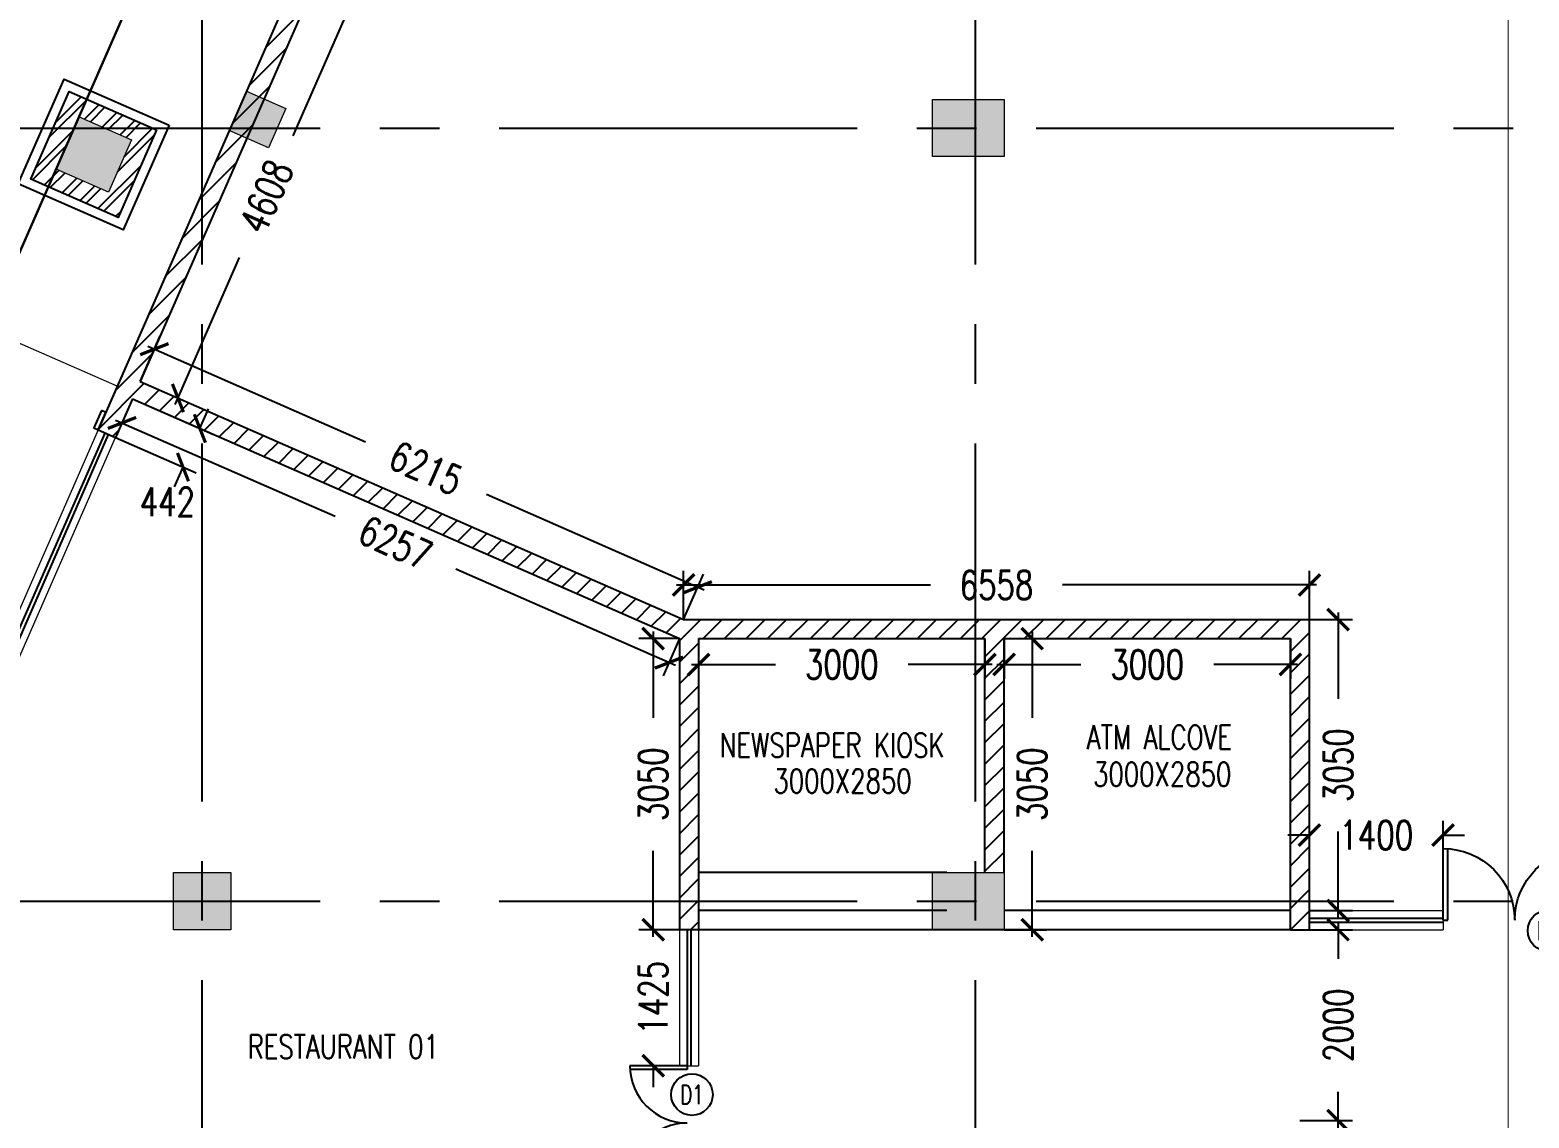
# Model space of a CAD drawing. Header units: millimetres. Extents: x -2076597 to 16308595, y -4402071 to 17875273.
# Drawn here: x -2052053 to -2036348, y -4100904 to -4089504 of the extents above; entities that cross this region are included whole.
import ezdxf
from ezdxf.enums import TextEntityAlignment as Align
from ezdxf.lldxf.tags import DXFTag

# ---------------------------------------------------------------- set-up
doc = ezdxf.new("R2010")
doc.units = ezdxf.units.MM
for name, pattern in [('CENTER2', [1.125, 0.75, -0.125, 0.125, -0.125]), ('DASHDOT', [1, 0.5, -0.25, 0, -0.25]), ('DASHED', [19.05, 12.7, -6.35]), ('Overhead', [3.96875, 2.38125, -1.5875])]:
    doc.linetypes.add(name, pattern=pattern)
for name, color, linetype, lineweight in [('A- GLAZING', 5, 'Continuous', 9), ('A- REF LINES', 5, 'Continuous', 9), ('A-COL HATCH', 252, 'Continuous', 9), ('A-DETL-GENF', 92, 'Continuous', 9), ('A-ELEV FINEWALL', 6, 'Continuous', 9), ('S-COLS', 7, 'Continuous', 9), ('S-STRS-MBND', 31, 'Overhead', 9)]:
    doc.layers.add(name, color=color, linetype=linetype, lineweight=lineweight)
for name, color, linetype in [('A- STAIRSCASE', 1, 'Continuous'), ('A-DIMS', 4, 'Continuous'), ('a-door', 1, 'Continuous'), ('A-PARAPET WALL', 4, 'Continuous'), ('A-SCHED', 1, 'Continuous'), ('A-SETBACK', 3, 'Continuous'), ('A-SLAB SINING', 252, 'Continuous'), ('A-SLABS', 1, 'Continuous'), ('A-TXTROOM', 3, 'Continuous'), ('A-WALL', 2, 'Continuous'), ('A-WALL HATCH', 8, 'Continuous'), ('S-GRID', 252, 'CENTER2'), ('TABULAR', 7, 'Continuous')]:
    doc.layers.add(name, color=color, linetype=linetype)
doc.styles.add('ROMANS', font='romans.shx', dxfattribs={"width": 0.75})
tags = doc.linetypes.add('DASHEDX2', pattern=[1.5, 1, -0.5]).pattern_tags.tags
tags[6:7] = [DXFTag(74, 4), DXFTag(75, 0), DXFTag(340, '0'), DXFTag(46, 1.0), DXFTag(50, 0.0), DXFTag(44, 0.0), DXFTag(45, 0.0)]
tags[4:5] = [DXFTag(74, 4), DXFTag(75, 0), DXFTag(340, '0'), DXFTag(46, 1.0), DXFTag(50, 0.0), DXFTag(44, 0.0), DXFTag(45, 0.0)]
tags = doc.linetypes.add('Sheet-A1-BLOCK-12$0$DASHDOT2', pattern=[0.5, 0.25, -0.125, 0, -0.125]).pattern_tags.tags
tags[10:11] = [DXFTag(74, 4), DXFTag(75, 0), DXFTag(340, '0'), DXFTag(46, 1.0), DXFTag(50, 0.0), DXFTag(44, 0.0), DXFTag(45, 0.0)]
tags[8:9] = [DXFTag(74, 4), DXFTag(75, 0), DXFTag(340, '0'), DXFTag(46, 1.0), DXFTag(50, 0.0), DXFTag(44, 0.0), DXFTag(45, 0.0)]
tags[6:7] = [DXFTag(74, 4), DXFTag(75, 0), DXFTag(340, '0'), DXFTag(46, 1.0), DXFTag(50, 0.0), DXFTag(44, 0.0), DXFTag(45, 0.0)]
tags[4:5] = [DXFTag(74, 4), DXFTag(75, 0), DXFTag(340, '0'), DXFTag(46, 1.0), DXFTag(50, 0.0), DXFTag(44, 0.0), DXFTag(45, 0.0)]
doc.dimstyles.new('DIMM-100', dxfattribs={"dimscale": 150, "dimtxt": 2, "dimasz": 1.5, "dimexe": 1, "dimexo": 0, "dimgap": 2, "dimtad": 0, "dimtoh": 1, "dimdec": 0, "dimzin": 0, "dimdsep": 46, "dimtxsty": 'ROMANS', "dimblk": 'ARCHTICK', "dimcen": 1.5, "dimdle": 0.5, "dimclrd": 8, "dimclre": 8, "dimclrt": 256, "dimazin": 0, "dimtfac": 1, "dimtdec": 0, "dimtix": 1, "dimtofl": 0, "dimtmove": 2, "dimatfit": 3, "dimldrblk": 'DOT', "dimfxl": 0, "dimtolj": 1, "dimtzin": 0, "dimarcsym": 0})

# ---------------------------------------------------------------- blocks, each defined once
blk = doc.blocks.new('Family - ___-240295-0_ ground floor')
at = {"layer": 'A-SETBACK', "linetype": 'DASHDOT', "lineweight": -2, "ltscale": 2000, "const_width": 25}
blk.add_lwpolyline([(76480, 233663), (47866, 236124), (29166, 193452), (70915, 193452)], close=True, dxfattribs=at)
blk = doc.blocks.new('GROUN FLOOR WINDOWS')
for points in [[(693027, -980908), (692947, -981091), (692993, -981112), (693073, -980928)], [(691341, -984755), (691261, -984938), (691307, -984958), (691387, -984775)]]:
    blk.add_lwpolyline(points, close=True)
at = {"layer": 'A- GLAZING'}
for p, q in [((692993, -981112), (691387, -984775)), ((691570, -984855), (693176, -981192))]:
    blk.add_line(p, q, dxfattribs=at)
at = {"layer": 'A-PARAPET WALL'}
for p, q in [((691461, -984807), (693066, -981144)), ((691497, -984823), (693103, -981160))]:
    blk.add_line(p, q, dxfattribs=at)
at = {"layer": 'A-WALL'}
for p, q in [((692993, -981112), (693176, -981192)), ((691387, -984775), (691570, -984855))]:
    blk.add_line(p, q, dxfattribs=at)
at = {"layer": 'S-STRS-MBND', "linetype": 'DASHED', "ltscale": 100}
blk.add_lwpolyline([(693141, -980772), (693193, -980654), (692094, -980172), (690087, -984752), (691187, -985233), (691387, -984775)], dxfattribs=at)
blk = doc.blocks.new('Double-Flush - 1500 2-565315-1_ first floor')
at = {"layer": 'a-door'}
for p, q in [((-750, 850), (-699, 850)), ((-750, 100), (-750, 850)), ((-699, 100), (-699, 850)), ((699, 100), (699, 848)), ((750, 100), (750, 850)), ((-750, 100), (-699, 100)), ((750, 100), (699, 100))]:
    blk.add_line(p, q, dxfattribs=at)
for centre, start, end in [((-750, 100), 0, 90), ((750, 100), 90, 180)]:
    blk.add_arc(centre, 750, start, end, dxfattribs=at)
blk = doc.blocks.new('SOP')
at = {"layer": 'A-SCHED', "color": 8}
blk.add_circle((0, 0), 218, dxfattribs=at)
at = {"layer": 'A-SCHED', "style": 'ROMANS', "width": 0.7}
blk.add_attdef('D2', text='', height=200, dxfattribs=at).set_placement((0, 0), align=Align.MIDDLE_CENTER)
blk = doc.blocks.new('COLUMN 1')
at = {"layer": 'A-COL HATCH'}
for points in [[(686549.8, -994388.3), (686962, -994568.9), (686781.4, -994981), (686369.3, -994800.5)], [(694486.2, -995074.1), (693736.2, -995074.1), (693736.2, -994474.1), (694486.2, -994474.1)], [(685103.3, -995446.8), (684553.8, -995205.9), (684794.6, -994656.4), (685344.2, -994897.2)], [(686386.2, -1003174.1), (685786.2, -1003174.1), (685786.2, -1002574.1), (686386.2, -1002574.1)], [(694486.2, -1003174.1), (693736.2, -1003174.1), (693736.2, -1002574.1), (694486.2, -1002574.1)]]:
    blk.add_hatch(color=256, dxfattribs=at).paths.add_polyline_path(points)
at = {"layer": 'S-COLS'}
for points in [[(686549.8, -994388.3), (686962, -994568.9), (686781.4, -994981), (686369.3, -994800.5)], [(694486.2, -995074.1), (693736.2, -995074.1), (693736.2, -994474.1), (694486.2, -994474.1)], [(685103.3, -995446.8), (684553.8, -995205.9), (684794.6, -994656.4), (685344.2, -994897.2)], [(685103.3, -995446.8), (684553.8, -995205.9), (684794.6, -994656.4), (685344.2, -994897.2)], [(686386.2, -1003174.1), (685786.2, -1003174.1), (685786.2, -1002574.1), (686386.2, -1002574.1)], [(694486.2, -1003174.1), (693736.2, -1003174.1), (693736.2, -1002574.1), (694486.2, -1002574.1)]]:
    blk.add_lwpolyline(points, close=True, dxfattribs=at)
at = {"layer": 'S-GRID', "ltscale": 5000}
for p, q in [((686086.2, -1035578.8), (686086.2, -974750.2)), ((694186.2, -1035578.8), (694186.2, -974750.2)), ((661071.4, -994774.1), (726350.7, -994774.1)), ((661071.4, -1002874.1), (726350.7, -1002874.1))]:
    blk.add_line(p, q, dxfattribs=at)
blk = doc.blocks.new('_ArchTick')
at = {"color": 0, "linetype": 'ByBlock', "const_width": 0.15}
blk.add_lwpolyline([(-0.5, -0.5), (0.5, 0.5)], dxfattribs=at)
blk = doc.blocks.new('*D484')
at = {"layer": 'A-DIMS', "color": 8, "lineweight": -2, "transparency": 16777216}
for p, q in [((-2038348, -4098856), (-2038348, -4099235)), ((-2038748, -4098931), (-2038198, -4098931)), ((-2038348, -4101006), (-2038348, -4100628)), ((-2038748, -4100931), (-2038198, -4100931))]:
    blk.add_line(p, q, dxfattribs=at)
at = {"layer": 'Defpoints', "color": 0, "transparency": 16777216}
for p in [(-2038748, -4098931), (-2038748, -4100931), (-2038348, -4100931)]:
    blk.add_point(p, dxfattribs=at)
at = {"layer": 'A-DIMS', "color": 8, "lineweight": -2, "transparency": 16777216, "xscale": 225, "yscale": 225, "zscale": 225}
for p, rotation in [((-2038348, -4098931), 90), ((-2038348, -4100931), 270)]:
    blk.add_blockref('_ArchTick', p, dxfattribs=dict(at, rotation=rotation))
at = {"layer": 'A-DIMS', "transparency": 16777216, "insert": (-2038348, -4099931), "char_height": 300, "attachment_point": 5, "rotation": 90, "style": 'ROMANS'}
blk.add_mtext('\\A1;2000', dxfattribs=at)
blk = doc.blocks.new('_Dot')
at = {"color": 0, "linetype": 'ByBlock', "lineweight": -2}
blk.add_line((-0.5, 0), (-1, 0), dxfattribs=at)
at = {"color": 0, "linetype": 'ByBlock', "const_width": 0.5}
blk.add_lwpolyline([(-0.25, 0, 1), (0.25, 0, 1)], format="xyb", close=True, dxfattribs=at)
blk = doc.blocks.new('*D516')
at = {"layer": 'A-DIMS', "color": 8, "lineweight": -2, "transparency": 16777216}
for p, q in [((-2038648, -4098731), (-2038648, -4097789)), ((-2037248, -4098731), (-2037248, -4097789)), ((-2038648, -4097939), (-2038873, -4097939)), ((-2037248, -4097939), (-2037023, -4097939))]:
    blk.add_line(p, q, dxfattribs=at)
at = {"layer": 'Defpoints', "color": 0, "transparency": 16777216}
for p in [(-2038648, -4097939), (-2038648, -4098731), (-2037248, -4098731)]:
    blk.add_point(p, dxfattribs=at)
at = {"layer": 'A-DIMS', "color": 8, "lineweight": -2, "transparency": 16777216, "xscale": 225, "yscale": 225, "zscale": 225}
blk.add_blockref('_ArchTick', (-2038648, -4097939), dxfattribs=at)
at = {"layer": 'A-DIMS', "color": 8, "lineweight": -2, "transparency": 16777216, "xscale": 225, "yscale": 225, "zscale": 225, "rotation": 180}
blk.add_blockref('_ArchTick', (-2037248, -4097939), dxfattribs=at)
at = {"layer": 'A-DIMS', "transparency": 16777216, "insert": (-2037948, -4097939), "char_height": 300, "attachment_point": 5, "style": 'ROMANS'}
blk.add_mtext('\\A1;1400', dxfattribs=at)
blk = doc.blocks.new('*D517')
at = {"layer": 'A-DIMS', "color": 8, "lineweight": -2, "transparency": 16777216}
for p, q in [((-2038348, -4095606), (-2038348, -4096510)), ((-2038648, -4095681), (-2038198, -4095681)), ((-2038348, -4098806), (-2038348, -4097903)), ((-2038648, -4098731), (-2038198, -4098731))]:
    blk.add_line(p, q, dxfattribs=at)
at = {"layer": 'Defpoints', "color": 0, "transparency": 16777216}
for p in [(-2038648, -4095681), (-2038348, -4095681), (-2038648, -4098731)]:
    blk.add_point(p, dxfattribs=at)
at = {"layer": 'A-DIMS', "color": 8, "lineweight": -2, "transparency": 16777216, "xscale": 225, "yscale": 225, "zscale": 225}
for p, rotation in [((-2038348, -4095681), 90), ((-2038348, -4098731), 270)]:
    blk.add_blockref('_ArchTick', p, dxfattribs=dict(at, rotation=rotation))
at = {"layer": 'A-DIMS', "transparency": 16777216, "insert": (-2038348, -4097206), "char_height": 300, "attachment_point": 5, "rotation": 90, "style": 'ROMANS'}
blk.add_mtext('\\A1;3050', dxfattribs=at)
blk = doc.blocks.new('*D518')
at = {"layer": 'A-DIMS', "color": 8, "lineweight": -2, "transparency": 16777216}
for p, q in [((-2045206, -4095681), (-2045206, -4095169)), ((-2038648, -4095681), (-2038648, -4095169)), ((-2045281, -4095319), (-2042618, -4095319)), ((-2038573, -4095319), (-2041236, -4095319))]:
    blk.add_line(p, q, dxfattribs=at)
at = {"layer": 'Defpoints', "color": 0, "transparency": 16777216}
for p in [(-2045206, -4095319), (-2045206, -4095681), (-2038648, -4095681)]:
    blk.add_point(p, dxfattribs=at)
at = {"layer": 'A-DIMS', "color": 8, "lineweight": -2, "transparency": 16777216, "xscale": 225, "yscale": 225, "zscale": 225, "rotation": 180}
blk.add_blockref('_ArchTick', (-2045206, -4095319), dxfattribs=at)
at = {"layer": 'A-DIMS', "color": 8, "lineweight": -2, "transparency": 16777216, "xscale": 225, "yscale": 225, "zscale": 225}
blk.add_blockref('_ArchTick', (-2038648, -4095319), dxfattribs=at)
at = {"layer": 'A-DIMS', "transparency": 16777216, "insert": (-2041927, -4095319), "char_height": 300, "attachment_point": 5, "style": 'ROMANS'}
blk.add_mtext('\\A1;6558', dxfattribs=at)
blk = doc.blocks.new('*D519')
at = {"layer": 'A-DIMS', "color": 8, "lineweight": -2, "transparency": 16777216}
for p, q in [((-2050899, -4093186), (-2050690, -4092710)), ((-2050819, -4092817), (-2048537, -4093818)), ((-2044989, -4095372), (-2047271, -4094372)), ((-2045206, -4095681), (-2044997, -4095205))]:
    blk.add_line(p, q, dxfattribs=at)
at = {"layer": 'Defpoints', "color": 0, "transparency": 16777216}
for p in [(-2050750, -4092848), (-2050899, -4093186), (-2045206, -4095681)]:
    blk.add_point(p, dxfattribs=at)
at = {"layer": 'A-DIMS', "color": 8, "lineweight": -2, "transparency": 16777216, "xscale": 225, "yscale": 225, "zscale": 225}
for p, rotation in [((-2050750, -4092848), 156.3360129410369), ((-2045057, -4095342), 336.3360129410369)]:
    blk.add_blockref('_ArchTick', p, dxfattribs=dict(at, rotation=rotation))
at = {"layer": 'A-DIMS', "transparency": 16777216, "insert": (-2047904, -4094095), "char_height": 300, "attachment_point": 5, "rotation": 336.336, "style": 'ROMANS'}
blk.add_mtext('\\A1;6215', dxfattribs=at)
blk = doc.blocks.new('*D521')
at = {"layer": 'A-DIMS', "color": 8, "lineweight": -2, "transparency": 16777216}
for p, q in [((-2049049, -4088966), (-2048516, -4089200)), ((-2048623, -4089071), (-2049299, -4090612)), ((-2050533, -4093429), (-2049858, -4091888)), ((-2050899, -4093186), (-2050365, -4093420))]:
    blk.add_line(p, q, dxfattribs=at)
at = {"layer": 'Defpoints', "color": 0, "transparency": 16777216}
for p in [(-2049049, -4088966), (-2050899, -4093186), (-2050503, -4093360)]:
    blk.add_point(p, dxfattribs=at)
at = {"layer": 'A-DIMS', "color": 8, "lineweight": -2, "transparency": 16777216, "xscale": 225, "yscale": 225, "zscale": 225}
for p, rotation in [((-2048653, -4089140), 66.33601293964006), ((-2050503, -4093360), 246.33601293964)]:
    blk.add_blockref('_ArchTick', p, dxfattribs=dict(at, rotation=rotation))
at = {"layer": 'A-DIMS', "transparency": 16777216, "insert": (-2049578, -4091250), "char_height": 300, "attachment_point": 5, "rotation": 66.336, "style": 'ROMANS'}
blk.add_mtext('\\A1;4608', dxfattribs=at)
blk = doc.blocks.new('*D522')
at = {"layer": 'A-DIMS', "color": 8, "lineweight": -2, "transparency": 16777216}
for p, q in [((-2050979, -4093370), (-2050136, -4093739)), ((-2050273, -4093679), (-2050183, -4093473)), ((-2051156, -4093775), (-2050313, -4094144)), ((-2050450, -4094084), (-2050541, -4094290))]:
    blk.add_line(p, q, dxfattribs=at)
at = {"layer": 'Defpoints', "color": 0, "transparency": 16777216}
for p in [(-2050979, -4093370), (-2051156, -4093775), (-2050450, -4094084)]:
    blk.add_point(p, dxfattribs=at)
at = {"layer": 'A-DIMS', "color": 8, "lineweight": -2, "transparency": 16777216, "xscale": 225, "yscale": 225, "zscale": 225}
for p, rotation in [((-2050273, -4093679), 246.3360129401056), ((-2050450, -4094084), 66.33601294010555)]:
    blk.add_blockref('_ArchTick', p, dxfattribs=dict(at, rotation=rotation))
at = {"layer": 'A-DIMS', "transparency": 16777216, "insert": (-2050613, -4094449), "char_height": 300, "attachment_point": 5, "style": 'ROMANS'}
blk.add_mtext('\\A1;442', dxfattribs=at)
blk = doc.blocks.new('*D426')
at = {"layer": 'A-DIMS', "color": 8, "lineweight": -2, "transparency": 16777216}
for p, q in [((-2045524, -4098931), (-2045524, -4098706)), ((-2045248, -4098931), (-2045674, -4098931)), ((-2045248, -4100356), (-2045674, -4100356)), ((-2045524, -4100356), (-2045524, -4100581))]:
    blk.add_line(p, q, dxfattribs=at)
at = {"layer": 'Defpoints', "color": 0, "transparency": 16777216}
for p in [(-2045524, -4098931), (-2045248, -4098931), (-2045248, -4100356)]:
    blk.add_point(p, dxfattribs=at)
at = {"layer": 'A-DIMS', "color": 8, "lineweight": -2, "transparency": 16777216, "xscale": 225, "yscale": 225, "zscale": 225}
for p, rotation in [((-2045524, -4098931), 270), ((-2045524, -4100356), 90)]:
    blk.add_blockref('_ArchTick', p, dxfattribs=dict(at, rotation=rotation))
at = {"layer": 'A-DIMS', "transparency": 16777216, "insert": (-2045524, -4099644), "char_height": 300, "attachment_point": 5, "rotation": 90, "style": 'ROMANS'}
blk.add_mtext('\\A1;1425', dxfattribs=at)
blk = doc.blocks.new('*D427')
at = {"layer": 'A-DIMS', "color": 8, "lineweight": -2, "transparency": 16777216}
for p, q in [((-2045248, -4095881), (-2045674, -4095881)), ((-2045524, -4095806), (-2045524, -4096710)), ((-2045524, -4099006), (-2045524, -4098103)), ((-2045248, -4098931), (-2045674, -4098931))]:
    blk.add_line(p, q, dxfattribs=at)
at = {"layer": 'Defpoints', "color": 0, "transparency": 16777216}
for p in [(-2045524, -4095881), (-2045248, -4095881), (-2045248, -4098931)]:
    blk.add_point(p, dxfattribs=at)
at = {"layer": 'A-DIMS', "color": 8, "lineweight": -2, "transparency": 16777216, "xscale": 225, "yscale": 225, "zscale": 225}
for p, rotation in [((-2045524, -4095881), 90), ((-2045524, -4098931), 270)]:
    blk.add_blockref('_ArchTick', p, dxfattribs=dict(at, rotation=rotation))
at = {"layer": 'A-DIMS', "transparency": 16777216, "insert": (-2045524, -4097406), "char_height": 300, "attachment_point": 5, "rotation": 90, "style": 'ROMANS'}
blk.add_mtext('\\A1;3050', dxfattribs=at)
blk = doc.blocks.new('*D140')
at = {"layer": 'A-DIMS', "color": 8, "lineweight": -2, "transparency": 16777216}
for p, q in [((-2050979, -4093370), (-2051149, -4093758)), ((-2051158, -4093591), (-2048856, -4094599)), ((-2045289, -4096163), (-2047591, -4095154)), ((-2045248, -4095881), (-2045418, -4096270))]:
    blk.add_line(p, q, dxfattribs=at)
at = {"layer": 'Defpoints', "color": 0, "transparency": 16777216}
for p in [(-2050979, -4093370), (-2051089, -4093621), (-2045248, -4095881)]:
    blk.add_point(p, dxfattribs=at)
at = {"layer": 'A-DIMS', "color": 8, "lineweight": -2, "transparency": 16777216, "xscale": 225, "yscale": 225, "zscale": 225}
for p, rotation in [((-2051089, -4093621), 156.336012943895), ((-2045358, -4096132), 336.336012943895)]:
    blk.add_blockref('_ArchTick', p, dxfattribs=dict(at, rotation=rotation))
at = {"layer": 'A-DIMS', "transparency": 16777216, "insert": (-2048224, -4094877), "char_height": 300, "attachment_point": 5, "rotation": 336.336, "style": 'ROMANS'}
blk.add_mtext('\\A1;6257', dxfattribs=at)
blk = doc.blocks.new('*D428')
at = {"layer": 'A-DIMS', "color": 8, "lineweight": -2, "transparency": 16777216}
for p, q in [((-2045048, -4095881), (-2045048, -4096302)), ((-2042048, -4095881), (-2042048, -4096302)), ((-2045123, -4096152), (-2044244, -4096152)), ((-2041973, -4096152), (-2042851, -4096152))]:
    blk.add_line(p, q, dxfattribs=at)
at = {"layer": 'Defpoints', "color": 0, "transparency": 16777216}
for p in [(-2045048, -4095881), (-2042048, -4095881), (-2042048, -4096152)]:
    blk.add_point(p, dxfattribs=at)
at = {"layer": 'A-DIMS', "color": 8, "lineweight": -2, "transparency": 16777216, "xscale": 225, "yscale": 225, "zscale": 225, "rotation": 180}
blk.add_blockref('_ArchTick', (-2045048, -4096152), dxfattribs=at)
at = {"layer": 'A-DIMS', "color": 8, "lineweight": -2, "transparency": 16777216, "xscale": 225, "yscale": 225, "zscale": 225}
blk.add_blockref('_ArchTick', (-2042048, -4096152), dxfattribs=at)
at = {"layer": 'A-DIMS', "transparency": 16777216, "insert": (-2043548, -4096152), "char_height": 300, "attachment_point": 5, "style": 'ROMANS'}
blk.add_mtext('\\A1;3000', dxfattribs=at)
blk = doc.blocks.new('*D429')
at = {"layer": 'A-DIMS', "color": 8, "lineweight": -2, "transparency": 16777216}
for p, q in [((-2041848, -4095881), (-2041403, -4095881)), ((-2041553, -4095806), (-2041553, -4096710)), ((-2041553, -4099006), (-2041553, -4098103)), ((-2041848, -4098931), (-2041403, -4098931))]:
    blk.add_line(p, q, dxfattribs=at)
at = {"layer": 'Defpoints', "color": 0, "transparency": 16777216}
for p in [(-2041848, -4095881), (-2041848, -4098931), (-2041553, -4098931)]:
    blk.add_point(p, dxfattribs=at)
at = {"layer": 'A-DIMS', "color": 8, "lineweight": -2, "transparency": 16777216, "xscale": 225, "yscale": 225, "zscale": 225}
for p, rotation in [((-2041553, -4095881), 90), ((-2041553, -4098931), 270)]:
    blk.add_blockref('_ArchTick', p, dxfattribs=dict(at, rotation=rotation))
at = {"layer": 'A-DIMS', "transparency": 16777216, "insert": (-2041553, -4097406), "char_height": 300, "attachment_point": 5, "rotation": 90, "style": 'ROMANS'}
blk.add_mtext('\\A1;3050', dxfattribs=at)
blk = doc.blocks.new('*D430')
at = {"layer": 'A-DIMS', "color": 8, "lineweight": -2, "transparency": 16777216}
for p, q in [((-2041848, -4095881), (-2041848, -4096302)), ((-2038848, -4095881), (-2038848, -4096302)), ((-2041923, -4096152), (-2041044, -4096152)), ((-2038773, -4096152), (-2039651, -4096152))]:
    blk.add_line(p, q, dxfattribs=at)
at = {"layer": 'Defpoints', "color": 0, "transparency": 16777216}
for p in [(-2041848, -4095881), (-2038848, -4095881), (-2038848, -4096152)]:
    blk.add_point(p, dxfattribs=at)
at = {"layer": 'A-DIMS', "color": 8, "lineweight": -2, "transparency": 16777216, "xscale": 225, "yscale": 225, "zscale": 225, "rotation": 180}
blk.add_blockref('_ArchTick', (-2041848, -4096152), dxfattribs=at)
at = {"layer": 'A-DIMS', "color": 8, "lineweight": -2, "transparency": 16777216, "xscale": 225, "yscale": 225, "zscale": 225}
blk.add_blockref('_ArchTick', (-2038848, -4096152), dxfattribs=at)
at = {"layer": 'A-DIMS', "transparency": 16777216, "insert": (-2040348, -4096152), "char_height": 300, "attachment_point": 5, "style": 'ROMANS'}
blk.add_mtext('\\A1;3000', dxfattribs=at)
blk = doc.blocks.new('SEC LINES')
at = {"layer": 'A-ELEV FINEWALL', "color": 7, "linetype": 'Sheet-A1-BLOCK-12$0$DASHDOT2', "ltscale": 4000, "const_width": 10}
blk.add_lwpolyline([(-3838666, -18329573), (-3838666, -18385694)], dxfattribs=at)

msp = doc.modelspace()

# ---------------------------------------------------------------- hatches: boundary and pattern name
at = {"layer": 'A-SLAB SINING'}
h = msp.add_hatch(dxfattribs=at)
h.set_pattern_fill('ANSI32', color=256, scale=20)
h.set_pattern_definition([(45, (1805813.35, 14263954.34), (-134.7038418, 134.7038418), []), (45, (1805903.15, 14263954.34), (-134.7038418, 134.7038418), [])])
h.paths.add_polyline_path([(-2051230.7, -4091203.7), (-2050989.9, -4090654.2), (-2051539.4, -4090413.4), (-2051780.2, -4090962.9)], flags=16)
h.paths.add_polyline_path([(-2050726.4, -4090551.3), (-2051127.8, -4091467.2), (-2052043.7, -4091065.8), (-2051642.3, -4090149.9)])
at = {"layer": 'A-WALL HATCH'}
h = msp.add_hatch(dxfattribs=at)
h.set_pattern_fill('ANSI31', color=256, scale=50)
h.set_pattern_definition([(45, (-2740619.58, -3104110.72), (-112.253202, 112.253202), [])])
h.paths.add_polyline_path([(-2049734.9, -4090531.1), (-2049953.3, -4090531.1), (-2050247.9, -4091203.3), (-2050247.9, -4091701.6)])
h.paths.add_polyline_path([(-2049049.2, -4088966.2), (-2049232.3, -4088885.9), (-2049953.3, -4090531.1), (-2049734.9, -4090531.1)])
h.paths.add_polyline_path([(-2042147.9, -4095681.1), (-2045206, -4095681.1), (-2050247.9, -4093471.6), (-2050247.9, -4093690), (-2045247.9, -4095881.1), (-2045247.9, -4098631.1), (-2045047.9, -4098631.1), (-2045047.9, -4095881.1), (-2042147.9, -4095881.1)])
h.paths.add_polyline_path([(-2038647.9, -4095681.1), (-2042147.9, -4095681.1), (-2042147.9, -4095881.1), (-2042047.9, -4095881.1), (-2042047.9, -4098331.1), (-2041847.9, -4098331.1), (-2041847.9, -4095881.1), (-2038847.9, -4095881.1), (-2038847.9, -4098631.1), (-2038647.9, -4098631.1)])
h.paths.add_polyline_path([(-2038647.9, -4098631.1), (-2038847.9, -4098631.1), (-2038847.9, -4098931.1), (-2038647.9, -4098931.1)])
h.paths.add_polyline_path([(-2045047.9, -4098631.1), (-2045247.9, -4098631.1), (-2045247.9, -4098931.1), (-2045047.9, -4098931.1)])
h.paths.add_polyline_path([(-2050247.9, -4091701.6), (-2050247.9, -4091203.3), (-2051259.3, -4093511.3), (-2051259.3, -4093511.3), (-2051339.6, -4093694.5), (-2051156.4, -4093774.7), (-2050978.9, -4093369.7), (-2050247.9, -4093690), (-2050247.9, -4093471.6), (-2050898.6, -4093186.5)])

# ---------------------------------------------------------------- linework, layer by layer
at = {"layer": 'A- GLAZING'}
for p, q in [((-2038647.9, -4098731.1), (-2037247.9, -4098731.1)), ((-2037247.9, -4098731.1), (-2037247.9, -4098931.1)), ((-2045247.9, -4098931.1), (-2045247.9, -4100356.1)), ((-2045047.9, -4098931.1), (-2045047.9, -4100356.1)), ((-2038647.9, -4098931.1), (-2037247.9, -4098931.1)), ((-2045247.9, -4100356.1), (-2045047.9, -4100356.1))]:
    msp.add_line(p, q, dxfattribs=at)
at = {"layer": 'A- STAIRSCASE', "linetype": 'DASHEDX2', "ltscale": 500}
for p, q in [((-2042447.9, -4098731.1), (-2045047.9, -4098731.1)), ((-2038847.9, -4098731.1), (-2041847.9, -4098731.1))]:
    msp.add_line(p, q, dxfattribs=at)
msp.add_lwpolyline([(-2050594.7, -4090499.8), (-2051076.3, -4091598.9), (-2052175.4, -4091117.3), (-2051693.8, -4090018.2)], close=True, dxfattribs=at)
at = {"layer": 'A-PARAPET WALL'}
for p, q in [((-2038647.9, -4098811.1), (-2037247.9, -4098811.1)), ((-2038647.9, -4098851.1), (-2037247.9, -4098851.1)), ((-2045167.9, -4098931.1), (-2045167.9, -4100356.1)), ((-2045127.9, -4098931.1), (-2045127.9, -4100356.1))]:
    msp.add_line(p, q, dxfattribs=at)
at = {"layer": 'A-SLABS'}
for p, q in [((-2042447.9, -4098331.1), (-2045047.9, -4098331.1)), ((-2038847.9, -4098931.1), (-2045047.9, -4098931.1))]:
    msp.add_line(p, q, dxfattribs=at)
at = {"layer": 'A-WALL'}
for p, q in [((-2049232.3, -4088885.9), (-2051339.6, -4093694.5)), ((-2049049.2, -4088966.2), (-2050898.6, -4093186.5)), ((-2050898.6, -4093186.5), (-2045206, -4095681.1)), ((-2050978.9, -4093369.7), (-2051156.4, -4093774.7)), ((-2050978.9, -4093369.7), (-2045247.9, -4095881.1)), ((-2045206, -4095681.1), (-2038647.9, -4095681.1)), ((-2038647.9, -4098931.1), (-2038647.9, -4095681.1)), ((-2045247.9, -4095881.1), (-2045247.9, -4098931.1)), ((-2045047.9, -4095881.1), (-2042047.9, -4095881.1)), ((-2045047.9, -4095881.1), (-2045047.9, -4098931.1)), ((-2042047.9, -4098331.1), (-2042047.9, -4095881.1)), ((-2041847.9, -4095881.1), (-2038847.9, -4095881.1)), ((-2041847.9, -4098331.1), (-2041847.9, -4095881.1)), ((-2038847.9, -4098931.1), (-2038847.9, -4095881.1)), ((-2045047.9, -4098931.1), (-2045247.9, -4098931.1)), ((-2038847.9, -4098931.1), (-2038647.9, -4098931.1))]:
    msp.add_line(p, q, dxfattribs=at)
msp.add_lwpolyline([(-2050726.4, -4090551.3), (-2051127.8, -4091467.2), (-2052043.7, -4091065.8), (-2051642.3, -4090149.9)], close=True, dxfattribs=at)
at = {"layer": 'TABULAR'}
msp.add_lwpolyline([(-2059062.6, -4107581), (-2047668.9, -4081581.1)], dxfattribs=at)

# ---------------------------------------------------------------- block references
at = {"layer": 'A- REF LINES'}
msp.add_blockref('SEC LINES', (1802100.7, 14255482.1), dxfattribs=at)
at = {"layer": 'A- STAIRSCASE', "linetype": 'DASHEDX2', "ltscale": 500}
msp.add_blockref('COLUMN 1', (-2736334, -3095757), dxfattribs=at)
at = {"layer": 'A- STAIRSCASE'}
msp.add_blockref('GROUN FLOOR WINDOWS', (-2744332.3, -3112582.9), dxfattribs=at)
at = {"layer": 'A-DETL-GENF', "color": 8}
msp.add_blockref('Family - ___-240295-0_ ground floor', (-2094762.5, -4315943.5), dxfattribs=at)
at = {"layer": 'a-door', "xscale": -1}
msp.add_blockref('Double-Flush - 1500 2-565315-1_ first floor', (-2036497.9, -4098931.1), dxfattribs=at)
at = {"layer": 'a-door', "xscale": 0.8, "yscale": 0.8, "zscale": 0.8, "rotation": 89.99999999998892}
msp.add_blockref('Double-Flush - 1500 2-565315-1_ first floor', (-2045087.9, -4100956.1), dxfattribs=at)
at = {"layer": 'A-SCHED'}
for p in [(-2036143, -4098940.4), (-2045118, -4100658.4)]:
    msp.add_blockref('SOP', p, dxfattribs=at).add_auto_attribs({'D2': 'D1'})

# ---------------------------------------------------------------- texts
at = {"layer": 'A-TXTROOM', "width": 3684.893, "attachment_point": 1, "style": 'ROMANS'}
for s, insert, char_height in [('ATM ALCOVE', (-2040980.5, -4096788.4, 0), 250.28), ('NEWSPAPER KIOSK', (-2044827.9, -4096872.3, 0), 250.282), ('3000X2850', (-2040914.5, -4097176.4, 0), 250.28), ('3000X2850', (-2044263.8, -4097248.4, 0), 250.28), ('RESTAURANT 01', (-2049771.8, -4100031.1, 0), 250.282)]:
    msp.add_mtext(s, dxfattribs=dict(at, insert=insert, char_height=char_height))

# ---------------------------------------------------------------- dimensions: what is measured, and where the dimension line sits
at = {"layer": 'A-DIMS'}
for p1, p2, distance, picture, middle in [((-2049049.2, -4088966.2), (-2050898.6, -4093186.5), 432.1, '*D521', (-2049578.1, -4091249.8)), ((-2045206, -4095681.1), (-2050898.6, -4093186.5), -370, '*D519', (-2047903.8, -4094094.9)), ((-2045247.9, -4095881.1), (-2050978.9, -4093369.7), 274.5, '*D140', (-2048223.5, -4094876.8)), ((-2038647.9, -4095681.1), (-2045206, -4095681.1), -362.4, '*D518', (-2041926.9, -4095318.7)), ((-2038647.9, -4098731.1), (-2038647.9, -4095681.1), -299.4, '*D517', (-2038348.5, -4097206.1)), ((-2045247.9, -4098931.1), (-2045247.9, -4095881.1), 275.7, '*D427', (-2045523.5, -4097406.1)), ((-2041847.9, -4095881.1), (-2041847.9, -4098931.1), 295.1, '*D429', (-2041552.8, -4097406.1)), ((-2045047.9, -4095881.1), (-2042047.9, -4095881.1), -270.8, '*D428', (-2043547.9, -4096151.9)), ((-2041847.9, -4095881.1), (-2038847.9, -4095881.1), -270.8, '*D430', (-2040347.9, -4096151.9)), ((-2037247.9, -4098731.1), (-2038647.9, -4098731.1), -792.2, '*D516', (-2037947.9, -4097938.9)), ((-2045247.9, -4100356.1), (-2045247.9, -4098931.1), 275.7, '*D426', (-2045523.5, -4099643.6))]:
    dim = msp.add_aligned_dim(p1=p1, p2=p2, distance=distance, dimstyle='DIMM-100', dxfattribs=at)
    dim.commit()
    dim.dimension.update_dxf_attribs({"geometry": picture, "text_midpoint": middle})
dim = msp.add_linear_dim(base=(-2050450.5, -4094084.1), p1=(-2050978.9, -4093369.7), p2=(-2051156.4, -4093774.7), angle=246.33601, dimstyle='DIMM-100', dxfattribs=at)
dim.commit()
dim.dimension.update_dxf_attribs({"geometry": '*D522', "text_midpoint": (-2050613.4, -4094449), "dimtype": 129})
dim = msp.add_linear_dim(base=(-2038348.5, -4100931.1), p1=(-2038747.9, -4098931.1), p2=(-2038747.9, -4100931.1), angle=90, dimstyle='DIMM-100', dxfattribs=at)
dim.commit()
dim.dimension.update_dxf_attribs({"geometry": '*D484', "text_midpoint": (-2038348.5, -4099931.1)})

doc.saveas('drawing.dxf')
